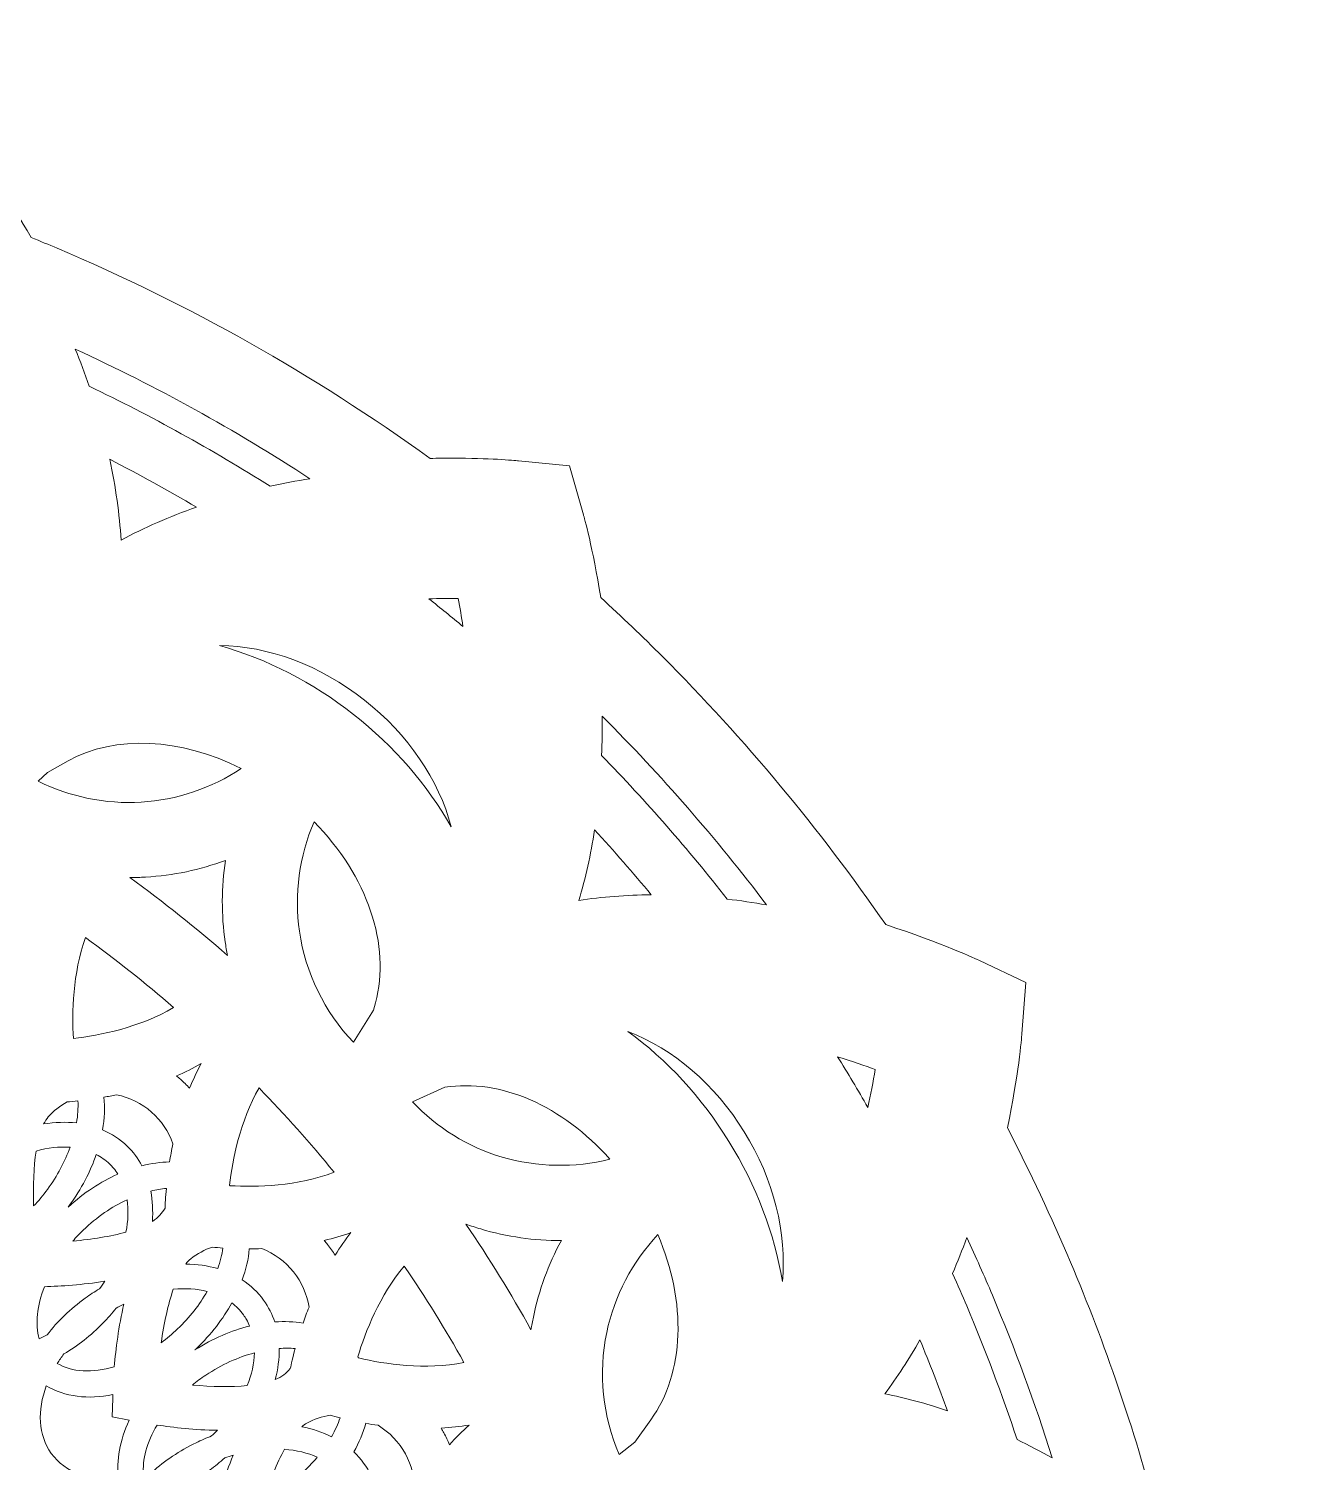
# Model space of a CAD drawing. Header units: millimetres. Extents: x 37 to 1687, y -819 to -120.
# Drawn here: x 672.7 to 773.5, y -616.9 to -502.4 of the extents above; entities that cross this region are included whole.
import ezdxf

# ---------------------------------------------------------------- set-up
doc = ezdxf.new("R2010")
doc.units = ezdxf.units.MM
doc.header["$MEASUREMENT"] = 0
doc.layers.add('Layer 8', color=7, linetype='Continuous')

msp = doc.modelspace()

# ---------------------------------------------------------------- linework, layer by layer
at = {"layer": 'Layer 8', "lineweight": 0}
for points, knots in [([(771.78, -680.86), (771.62, -680.51), (770.14, -677.31), (767.42, -673.13), (767.78, -668.85), (767.96, -664.5), (767.96, -660.21), (767.96, -653.67), (767.54, -647.09), (766.72, -640.66), (769.19, -636.79), (770.55, -633.84), (770.7, -633.51), (770.7, -633.51), (772.41, -629.77), (772.41, -629.77), (772.41, -629.77), (769.52, -626.84), (769.52, -626.84), (769.25, -626.56), (766.8, -624.11), (762.92, -621.18), (761.1, -614.31), (758.77, -607.5), (755.99, -600.94), (754.49, -597.38), (752.79, -593.78), (750.95, -590.22), (751.84, -586.03), (752.09, -583.04), (752.11, -582.7), (752.11, -582.7), (752.42, -578.61), (752.42, -578.61), (752.42, -578.61), (748.71, -576.85), (748.71, -576.85), (748.59, -576.79), (745.67, -575.41), (741.22, -573.98), (735.96, -566.35), (729.96, -559.14), (723.37, -552.55), (721.78, -550.97), (720.13, -549.38), (718.44, -547.84), (717.82, -543.89), (717.09, -541.34), (717.06, -541.23), (717.06, -541.23), (715.95, -537.31), (715.95, -537.31), (715.95, -537.31), (711.87, -536.91), (711.87, -536.91), (711.5, -536.88), (709.52, -536.7), (706.58, -536.7), (706, -536.7), (705.4, -536.71), (704.79, -536.72), (695.53, -530.03), (685.5, -524.38), (674.97, -519.92), (674.33, -519.65), (673.65, -519.37), (672.9, -519.07), (671.18, -516.06), (669.83, -514.2), (669.77, -514.12), (669.77, -514.12), (667.39, -510.84), (667.39, -510.84), (667.39, -510.84), (663.44, -511.83), (663.44, -511.83), (663.34, -511.86), (660.96, -512.46), (657.5, -513.76), (645.48, -510.33), (633, -508.4), (620.38, -508.03), (617.93, -505.97), (616.17, -504.78), (615.97, -504.64), (615.97, -504.64), (612.61, -502.38), (612.61, -502.38), (612.61, -502.38), (609.25, -504.64), (609.25, -504.64), (609.03, -504.79), (607.08, -506.12), (604.42, -508.37), (591.88, -509.28), (579.51, -511.75), (567.65, -515.69), (564.54, -514.55), (562.39, -513.99), (562.15, -513.93), (562.15, -513.93), (558.2, -512.94), (558.2, -512.94), (558.2, -512.94), (555.81, -516.23), (555.81, -516.23), (555.65, -516.45), (554.19, -518.49), (552.38, -521.71), (541.36, -526.75), (530.95, -533.13), (521.42, -540.66), (520.93, -540.65), (520.5, -540.64), (520.09, -540.64), (516.97, -540.64), (514.88, -540.84), (514.79, -540.85), (514.79, -540.85), (510.72, -541.25), (510.72, -541.25), (510.72, -541.25), (509.61, -545.17), (509.61, -545.17), (509.57, -545.3), (508.76, -548.18), (508.12, -552.48), (508.1, -552.5), (508.07, -552.53), (508.05, -552.55), (499.91, -560.7), (492.7, -569.74), (486.62, -579.45), (482.41, -580.82), (479.72, -582.1), (479.6, -582.16), (479.6, -582.16), (475.89, -583.92), (475.89, -583.92), (475.89, -583.92), (476.2, -588.01), (476.2, -588.01), (476.21, -588.15), (476.48, -591.55), (477.52, -596.24), (476.74, -597.92), (476.05, -599.46), (475.43, -600.94), (471.79, -609.54), (468.94, -618.5), (466.96, -627.58), (463.34, -630.35), (461.07, -632.62), (460.82, -632.87), (460.82, -632.87), (457.93, -635.81), (457.93, -635.81), (457.93, -635.81), (459.64, -639.55), (459.64, -639.55), (459.8, -639.91), (461.29, -643.12), (464, -647.28), (463.64, -651.56), (463.46, -655.91), (463.46, -660.21), (463.46, -666.74), (463.88, -673.32), (464.7, -679.76), (462.23, -683.63), (460.87, -686.57), (460.71, -686.9), (460.71, -686.9), (459, -690.64), (459, -690.64), (459, -690.64), (461.9, -693.57), (461.9, -693.57), (462.17, -693.85), (464.6, -696.29), (468.5, -699.23), (470.32, -706.1), (472.65, -712.91), (475.43, -719.47), (476.93, -723.03), (478.63, -726.64), (480.47, -730.19), (479.55, -734.55), (479.31, -737.58), (479.31, -737.71), (479.31, -737.71), (478.99, -741.8), (478.99, -741.8), (478.99, -741.8), (482.7, -743.56), (482.7, -743.56), (482.83, -743.62), (485.74, -745), (490.2, -746.43), (495.46, -754.06), (501.46, -761.27), (508.05, -767.86), (509.63, -769.44), (511.29, -771.03), (512.98, -772.58), (513.58, -776.38), (514.28, -778.9), (514.36, -779.18), (514.36, -779.18), (515.47, -783.1), (515.47, -783.1), (515.47, -783.1), (519.54, -783.5), (519.54, -783.5), (519.76, -783.52), (521.77, -783.71), (524.84, -783.71), (525.42, -783.71), (526.02, -783.7), (526.63, -783.69), (535.89, -790.39), (545.92, -796.04), (556.45, -800.49), (557.08, -800.76), (557.76, -801.04), (558.52, -801.35), (560.18, -804.25), (561.5, -806.08), (561.65, -806.29), (561.65, -806.29), (564.03, -809.57), (564.03, -809.57), (564.03, -809.57), (567.97, -808.58), (567.97, -808.58), (568.08, -808.55), (570.45, -807.95), (573.92, -806.65), (585.93, -810.08), (598.42, -812.01), (611.03, -812.39), (613.48, -814.42), (615.25, -815.63), (615.45, -815.77), (615.45, -815.77), (618.81, -818.03), (618.81, -818.03), (618.81, -818.03), (622.17, -815.77), (622.17, -815.77), (622.39, -815.62), (624.34, -814.29), (627, -812.04), (639.54, -811.13), (651.9, -808.67), (663.76, -804.72), (666.98, -805.9), (669.18, -806.46), (669.27, -806.48), (669.27, -806.48), (673.22, -807.47), (673.22, -807.47), (673.22, -807.47), (675.6, -804.19), (675.6, -804.19), (675.67, -804.1), (677.19, -801.99), (679.05, -798.7), (690.06, -793.65), (700.47, -787.28), (709.99, -779.76), (710.48, -779.77), (710.92, -779.77), (711.33, -779.77), (714.46, -779.77), (716.54, -779.57), (716.63, -779.56), (716.63, -779.56), (720.7, -779.16), (720.7, -779.16), (720.7, -779.16), (721.81, -775.24), (721.81, -775.24), (721.85, -775.12), (722.66, -772.22), (723.3, -767.93), (723.32, -767.91), (723.34, -767.89), (723.37, -767.86), (731.51, -759.72), (738.72, -750.67), (744.8, -740.96), (748.85, -739.64), (751.52, -738.39), (751.82, -738.25), (751.82, -738.25), (755.53, -736.49), (755.53, -736.49), (755.53, -736.49), (755.22, -732.4), (755.22, -732.4), (755.2, -732.26), (754.93, -728.84), (753.9, -724.18), (754.68, -722.49), (755.37, -720.95), (755.99, -719.47), (759.63, -710.87), (762.48, -701.91), (764.46, -692.84), (768.08, -690.05), (770.35, -687.79), (770.6, -687.54), (770.6, -687.54), (773.49, -684.6), (773.49, -684.6), (773.49, -684.6), (771.78, -680.86), (771.78, -680.86)], [0, 0, 0, 0, 1, 1, 1, 2, 2, 2, 3, 3, 3, 4, 4, 4, 5, 5, 5, 6, 6, 6, 7, 7, 7, 8, 8, 8, 9, 9, 9, 10, 10, 10, 11, 11, 11, 12, 12, 12, 13, 13, 13, 14, 14, 14, 15, 15, 15, 16, 16, 16, 17, 17, 17, 18, 18, 18, 19, 19, 19, 20, 20, 20, 21, 21, 21, 22, 22, 22, 23, 23, 23, 24, 24, 24, 25, 25, 25, 26, 26, 26, 27, 27, 27, 28, 28, 28, 29, 29, 29, 30, 30, 30, 31, 31, 31, 32, 32, 32, 33, 33, 33, 34, 34, 34, 35, 35, 35, 36, 36, 36, 37, 37, 37, 38, 38, 38, 39, 39, 39, 40, 40, 40, 41, 41, 41, 42, 42, 42, 43, 43, 43, 44, 44, 44, 45, 45, 45, 46, 46, 46, 47, 47, 47, 48, 48, 48, 49, 49, 49, 50, 50, 50, 51, 51, 51, 52, 52, 52, 53, 53, 53, 54, 54, 54, 55, 55, 55, 56, 56, 56, 57, 57, 57, 58, 58, 58, 59, 59, 59, 60, 60, 60, 61, 61, 61, 62, 62, 62, 63, 63, 63, 64, 64, 64, 65, 65, 65, 66, 66, 66, 67, 67, 67, 68, 68, 68, 69, 69, 69, 70, 70, 70, 71, 71, 71, 72, 72, 72, 73, 73, 73, 74, 74, 74, 75, 75, 75, 76, 76, 76, 77, 77, 77, 78, 78, 78, 79, 79, 79, 80, 80, 80, 81, 81, 81, 82, 82, 82, 83, 83, 83, 84, 84, 84, 85, 85, 85, 86, 86, 86, 87, 87, 87, 88, 88, 88, 89, 89, 89, 90, 90, 90, 91, 91, 91, 92, 92, 92, 93, 93, 93, 94, 94, 94, 95, 95, 95, 96, 96, 96, 97, 97, 97, 98, 98, 98, 99, 99, 99, 100, 100, 100, 101, 101, 101, 102, 102, 102, 103, 103, 103, 104, 104, 104, 105, 105, 105, 106, 106, 106, 106]), ([(695.18, -538.34), (694.11, -538.51), (693.06, -538.72), (692.02, -538.95), (687.38, -536.02), (682.51, -533.33), (677.54, -530.95), (677.2, -529.95), (676.82, -528.96), (676.43, -527.98), (682.92, -530.97), (689.21, -534.44), (695.18, -538.34)], [0, 0, 0, 0, 1, 1, 1, 2, 2, 2, 3, 3, 3, 4, 4, 4, 4]), ([(686.12, -540.61), (683.96, -541.37), (681.94, -542.25), (680.09, -543.25), (679.96, -541.17), (679.66, -539.01), (679.18, -536.79), (681.56, -538.02), (683.88, -539.3), (686.12, -540.61)], [0, 0, 0, 0, 1, 1, 1, 2, 2, 2, 3, 3, 3, 3]), ([(707.04, -547.92), (707.18, -548.65), (707.31, -549.4), (707.42, -550.15), (706.53, -549.41), (705.62, -548.67), (704.7, -547.94), (705.5, -547.92), (706.28, -547.91), (707.04, -547.92)], [0, 0, 0, 0, 1, 1, 1, 2, 2, 2, 3, 3, 3, 3]), ([(706.48, -566.15), (704.59, -562.81), (701.93, -559.75), (698.67, -557.18), (695.41, -554.62), (691.75, -552.74), (687.96, -551.68), (691.87, -551.7), (696.01, -553.25), (699.56, -556.05), (703.03, -558.77), (705.51, -562.43), (706.48, -566.15)], [0, 0, 0, 0, 1, 1, 1, 2, 2, 2, 3, 3, 3, 4, 4, 4, 4]), ([(718.54, -557.31), (718.55, -557.32), (718.56, -557.33), (718.57, -557.34), (723.27, -562.04), (727.68, -567.1), (731.7, -572.4), (730.64, -572.21), (729.59, -572.06), (728.55, -571.94), (725.46, -567.99), (722.08, -564.14), (718.51, -560.46), (718.55, -559.42), (718.56, -558.37), (718.54, -557.31)], [0, 0, 0, 0, 1, 1, 1, 2, 2, 2, 3, 3, 3, 4, 4, 4, 5, 5, 5, 5]), ([(674.2, -561.81), (674.2, -561.81), (675.86, -560.89), (675.86, -560.89), (679.61, -558.8), (684.82, -559.05), (689.7, -561.5), (687.33, -563.07), (684.53, -564.02), (681.69, -564.19), (678.83, -564.36), (676.01, -563.78), (673.47, -562.51), (673.47, -562.51), (674.2, -561.81), (674.2, -561.81)], [0, 0, 0, 0, 1, 1, 1, 2, 2, 2, 3, 3, 3, 4, 4, 4, 5, 5, 5, 5]), ([(700.42, -580.22), (700.42, -580.22), (700.26, -580.81), (700.26, -580.81), (700.26, -580.81), (698.66, -583.37), (698.66, -583.37), (696.35, -580.94), (694.83, -577.83), (694.35, -574.51), (693.93, -571.56), (694.34, -568.49), (695.52, -565.75), (699.78, -570.08), (701.69, -575.66), (700.42, -580.22)], [0, 0, 0, 0, 1, 1, 1, 2, 2, 2, 3, 3, 3, 4, 4, 4, 5, 5, 5, 5]), ([(717.95, -566.41), (719.5, -568.1), (721.02, -569.84), (722.48, -571.59), (720.48, -571.61), (718.54, -571.76), (716.69, -572.04), (717.22, -570.27), (717.64, -568.39), (717.95, -566.41)], [0, 0, 0, 0, 1, 1, 1, 2, 2, 2, 3, 3, 3, 3]), ([(688.41, -575.36), (688.47, -575.72), (688.53, -576.08), (688.6, -576.44), (686.09, -574.25), (683.47, -572.17), (680.8, -570.22), (681.21, -570.22), (681.63, -570.2), (682.05, -570.18), (684.26, -570.05), (686.4, -569.6), (688.43, -568.84), (688.11, -570.99), (688.1, -573.18), (688.41, -575.36)], [0, 0, 0, 0, 1, 1, 1, 2, 2, 2, 3, 3, 3, 4, 4, 4, 5, 5, 5, 5]), ([(684.29, -580.59), (681.59, -582.21), (678.38, -582.83), (676.28, -583.08), (676.16, -581.03), (676.21, -577.89), (677.25, -575.01), (679.65, -576.76), (682.02, -578.63), (684.29, -580.59)], [0, 0, 0, 0, 1, 1, 1, 2, 2, 2, 3, 3, 3, 3]), ([(732.96, -602.51), (732.33, -598.66), (730.88, -594.84), (728.68, -591.3), (726.5, -587.77), (723.74, -584.78), (720.6, -582.51), (724.23, -583.89), (727.58, -586.77), (729.91, -590.53), (732.28, -594.36), (733.34, -598.68), (732.96, -602.51)], [0, 0, 0, 0, 1, 1, 1, 2, 2, 2, 3, 3, 3, 4, 4, 4, 4]), ([(685.57, -587.05), (685.34, -586.8), (685.09, -586.56), (684.84, -586.33), (684.73, -586.24), (684.63, -586.15), (684.52, -586.07), (685.21, -585.77), (685.87, -585.44), (686.49, -585.08), (686.16, -585.71), (685.85, -586.37), (685.57, -587.05)], [0, 0, 0, 0, 1, 1, 1, 2, 2, 2, 3, 3, 3, 4, 4, 4, 4]), ([(739.79, -588.58), (739, -587.2), (738.19, -585.84), (737.37, -584.53), (738.56, -584.9), (739.59, -585.26), (740.39, -585.55), (740.22, -586.56), (740.02, -587.57), (739.79, -588.58)], [0, 0, 0, 0, 1, 1, 1, 2, 2, 2, 3, 3, 3, 3]), ([(719.17, -592.72), (716.36, -593.43), (713.34, -593.37), (710.55, -592.55), (707.79, -591.73), (705.33, -590.21), (703.38, -588.13), (703.38, -588.13), (705.97, -586.98), (705.97, -586.98), (705.97, -586.98), (705.98, -586.98), (705.98, -586.98), (710.41, -586.27), (715.38, -588.45), (719.17, -592.72)], [0, 0, 0, 0, 1, 1, 1, 2, 2, 2, 3, 3, 3, 4, 4, 4, 5, 5, 5, 5]), ([(678.72, -587.77), (679.05, -587.71), (679.39, -587.65), (679.73, -587.57), (680.77, -587.79), (681.73, -588.26), (682.52, -588.96), (683.3, -589.64), (683.89, -590.52), (684.23, -591.49), (684.13, -592), (684.04, -592.48), (683.97, -592.94), (683.25, -592.95), (682.51, -593.06), (681.75, -593.25), (681.45, -592.67), (681.06, -592.14), (680.58, -591.68), (680, -591.12), (679.34, -590.69), (678.61, -590.38), (678.77, -589.47), (678.8, -588.6), (678.72, -587.77)], [0, 0, 0, 0, 1, 1, 1, 2, 2, 2, 3, 3, 3, 4, 4, 4, 5, 5, 5, 6, 6, 6, 7, 7, 7, 8, 8, 8, 8]), ([(697.12, -593.76), (694.19, -594.9), (690.92, -594.96), (688.79, -594.84), (688.78, -594.83), (688.77, -594.82), (688.76, -594.8), (689, -592.76), (689.6, -589.68), (691.12, -587.03), (693.21, -589.18), (695.22, -591.44), (697.12, -593.76)], [0, 0, 0, 0, 1, 1, 1, 2, 2, 2, 3, 3, 3, 4, 4, 4, 4]), ([(676.64, -588.07), (676.67, -588.63), (676.63, -589.22), (676.53, -589.83), (675.68, -589.74), (674.8, -589.76), (673.9, -589.91), (674.01, -589.7), (674.13, -589.5), (674.27, -589.35), (674.69, -588.87), (675.2, -588.46), (675.78, -588.15), (676.03, -588.13), (676.33, -588.1), (676.64, -588.07)], [0, 0, 0, 0, 1, 1, 1, 2, 2, 2, 3, 3, 3, 4, 4, 4, 5, 5, 5, 5]), ([(673.29, -592.07), (674.23, -591.81), (675.15, -591.7), (676.01, -591.77), (675.6, -592.9), (675, -594.05), (674.2, -595.14), (673.86, -595.61), (673.49, -596.05), (673.1, -596.46), (673.05, -594.87), (673.1, -593.34), (673.29, -592.07)], [0, 0, 0, 0, 1, 1, 1, 2, 2, 2, 3, 3, 3, 4, 4, 4, 4]), ([(678.11, -592.34), (678.5, -592.54), (678.86, -592.8), (679.18, -593.11), (679.29, -593.22), (679.39, -593.33), (679.49, -593.44), (679.62, -593.59), (679.73, -593.75), (679.83, -593.91), (678.47, -594.52), (677.12, -595.4), (675.86, -596.55), (675.89, -596.5), (675.92, -596.46), (675.95, -596.42), (676.92, -595.1), (677.64, -593.71), (678.11, -592.34)], [0, 0, 0, 0, 1, 1, 1, 2, 2, 2, 3, 3, 3, 4, 4, 4, 5, 5, 5, 6, 6, 6, 6]), ([(682.46, -595.27), (682.89, -595.17), (683.3, -595.09), (683.71, -595.06), (683.64, -595.76), (683.62, -596.3), (683.61, -596.64), (683.47, -596.85), (683.33, -597.04), (683.19, -597.2), (683.03, -597.38), (682.83, -597.54), (682.59, -597.69), (682.65, -596.86), (682.61, -596.04), (682.46, -595.27)], [0, 0, 0, 0, 1, 1, 1, 2, 2, 2, 3, 3, 3, 4, 4, 4, 5, 5, 5, 5]), ([(680.48, -598.55), (679.26, -598.89), (677.78, -599.12), (676.23, -599.27), (676.49, -598.97), (676.76, -598.67), (677.06, -598.39), (678.15, -597.34), (679.36, -596.53), (680.57, -595.96), (680.69, -596.77), (680.66, -597.65), (680.48, -598.55)], [0, 0, 0, 0, 1, 1, 1, 2, 2, 2, 3, 3, 3, 4, 4, 4, 4]), ([(713.05, -605.34), (713.05, -605.34), (713.05, -605.35), (713.05, -605.35), (712.98, -605.68), (712.92, -606.02), (712.86, -606.35), (711.26, -603.47), (709.51, -600.64), (707.66, -597.91), (708.05, -598.05), (708.44, -598.18), (708.84, -598.3), (710.96, -598.93), (713.11, -599.23), (715.29, -599.23), (714.25, -601.13), (713.5, -603.18), (713.05, -605.34)], [0, 0, 0, 0, 1, 1, 1, 2, 2, 2, 3, 3, 3, 4, 4, 4, 5, 5, 5, 6, 6, 6, 6]), ([(697.21, -600.39), (697.02, -600.1), (696.82, -599.81), (696.6, -599.54), (696.51, -599.43), (696.42, -599.32), (696.33, -599.22), (697.07, -599.04), (697.78, -598.83), (698.47, -598.59), (698.03, -599.15), (697.6, -599.75), (697.21, -600.39)], [0, 0, 0, 0, 1, 1, 1, 2, 2, 2, 3, 3, 3, 4, 4, 4, 4]), ([(719.91, -616.32), (718.59, -613.26), (718.24, -609.84), (718.92, -606.57), (719.53, -603.66), (720.97, -600.92), (723.01, -598.75), (725.33, -604.19), (725.14, -609.78), (722.45, -613.55), (722.45, -613.55), (721.17, -615.33), (721.17, -615.33), (721.17, -615.33), (719.91, -616.32), (719.91, -616.32)], [0, 0, 0, 0, 1, 1, 1, 2, 2, 2, 3, 3, 3, 4, 4, 4, 5, 5, 5, 5]), ([(747.7, -598.99), (748.43, -600.54), (749.11, -602.08), (749.75, -603.58), (751.54, -607.82), (753.15, -612.19), (754.53, -616.59), (753.6, -616.07), (752.66, -615.58), (751.72, -615.13), (750.53, -611.52), (749.17, -607.93), (747.7, -604.44), (747.36, -603.65), (746.99, -602.8), (746.57, -601.86), (746.97, -600.92), (747.35, -599.96), (747.7, -598.99)], [0, 0, 0, 0, 1, 1, 1, 2, 2, 2, 3, 3, 3, 4, 4, 4, 5, 5, 5, 6, 6, 6, 6]), ([(687.39, -599.75), (687.64, -599.77), (687.92, -599.8), (688.23, -599.82), (688.16, -600.35), (688.02, -600.91), (687.82, -601.47), (687.02, -601.24), (686.16, -601.11), (685.26, -601.1), (685.39, -600.93), (685.53, -600.79), (685.67, -600.68), (686.18, -600.27), (686.76, -599.96), (687.39, -599.75)], [0, 0, 0, 0, 1, 1, 1, 2, 2, 2, 3, 3, 3, 4, 4, 4, 5, 5, 5, 5]), ([(694.64, -605.82), (693.92, -605.7), (693.16, -605.68), (692.37, -605.73), (692.17, -605.12), (691.88, -604.53), (691.49, -603.99), (691.02, -603.34), (690.44, -602.8), (689.78, -602.37), (690.08, -601.53), (690.27, -600.7), (690.34, -599.89), (690.66, -599.89), (691, -599.88), (691.34, -599.87), (692.33, -600.26), (693.2, -600.9), (693.87, -601.73), (694.52, -602.54), (694.95, -603.51), (695.12, -604.54), (694.94, -604.98), (694.78, -605.41), (694.64, -605.82)], [0, 0, 0, 0, 1, 1, 1, 2, 2, 2, 3, 3, 3, 4, 4, 4, 5, 5, 5, 6, 6, 6, 7, 7, 7, 8, 8, 8, 8]), ([(699.08, -608.61), (699.06, -608.58), (699.05, -608.54), (699.02, -608.51), (699.62, -606.53), (700.76, -603.59), (702.73, -601.26), (704.43, -603.75), (706.03, -606.34), (707.5, -608.96), (704.42, -609.59), (701.18, -609.1), (699.08, -608.61)], [0, 0, 0, 0, 1, 1, 1, 2, 2, 2, 3, 3, 3, 4, 4, 4, 4]), ([(678.78, -602.48), (678.65, -602.68), (678.51, -602.89), (678.36, -603.09), (677.98, -603.31), (677.6, -603.56), (677.23, -603.82), (676.03, -604.69), (675, -605.69), (674.17, -606.76), (673.96, -606.88), (673.76, -606.98), (673.55, -607.08), (673.21, -605.9), (673.37, -604.43), (673.96, -602.91), (675.29, -602.87), (677.02, -602.76), (678.78, -602.48)], [0, 0, 0, 0, 1, 1, 1, 2, 2, 2, 3, 3, 3, 4, 4, 4, 5, 5, 5, 6, 6, 6, 6]), ([(686.97, -603.29), (686.37, -604.34), (685.58, -605.36), (684.61, -606.29), (684.19, -606.69), (683.75, -607.06), (683.3, -607.39), (683.52, -605.82), (683.85, -604.32), (684.26, -603.12), (685.22, -603.02), (686.14, -603.08), (686.97, -603.29)], [0, 0, 0, 0, 1, 1, 1, 2, 2, 2, 3, 3, 3, 4, 4, 4, 4]), ([(680.31, -604.3), (679.9, -606.09), (679.67, -607.89), (679.55, -609.31), (677.8, -609.82), (676.15, -609.76), (674.99, -609.04), (675.15, -608.79), (675.32, -608.54), (675.51, -608.29), (676.61, -607.64), (677.68, -606.81), (678.66, -605.81), (678.66, -605.81), (678.66, -605.81), (678.66, -605.81), (679.03, -605.43), (679.37, -605.03), (679.69, -604.63), (679.89, -604.51), (680.1, -604.4), (680.31, -604.3)], [0, 0, 0, 0, 1, 1, 1, 2, 2, 2, 3, 3, 3, 4, 4, 4, 5, 5, 5, 6, 6, 6, 7, 7, 7, 7]), ([(688.94, -604.21), (689.29, -604.48), (689.61, -604.8), (689.87, -605.16), (689.96, -605.29), (690.04, -605.41), (690.12, -605.54), (690.21, -605.71), (690.29, -605.88), (690.37, -606.06), (688.92, -606.42), (687.43, -607.05), (686, -607.96), (686.04, -607.92), (686.07, -607.89), (686.11, -607.85), (687.3, -606.72), (688.24, -605.48), (688.94, -604.21)], [0, 0, 0, 0, 1, 1, 1, 2, 2, 2, 3, 3, 3, 4, 4, 4, 5, 5, 5, 6, 6, 6, 6]), ([(743.96, -607.16), (744.73, -609.03), (745.47, -610.93), (746.16, -612.83), (744.47, -612.25), (742.79, -611.8), (741.15, -611.47), (742.14, -610.15), (743.08, -608.7), (743.96, -607.16)], [0, 0, 0, 0, 1, 1, 1, 2, 2, 2, 3, 3, 3, 3]), ([(690.75, -608.2), (690.73, -609.04), (690.53, -609.93), (690.17, -610.82), (688.89, -610.94), (687.36, -610.91), (685.79, -610.77), (686.13, -610.5), (686.49, -610.23), (686.86, -609.98), (688.12, -609.14), (689.46, -608.54), (690.75, -608.2)], [0, 0, 0, 0, 1, 1, 1, 2, 2, 2, 3, 3, 3, 4, 4, 4, 4]), ([(692.41, -610.34), (692.64, -609.5), (692.74, -608.66), (692.73, -607.85), (693.17, -607.82), (693.6, -607.82), (694.01, -607.86), (693.82, -608.56), (693.69, -609.12), (693.62, -609.46), (693.44, -609.66), (693.27, -609.82), (693.09, -609.96), (692.91, -610.1), (692.68, -610.23), (692.41, -610.34)], [0, 0, 0, 0, 1, 1, 1, 2, 2, 2, 3, 3, 3, 4, 4, 4, 5, 5, 5, 5]), ([(679.91, -618.29), (677.64, -618.47), (675.64, -617.79), (674.51, -616.23), (673.46, -614.77), (673.38, -612.81), (674.11, -610.83), (675.59, -611.72), (677.46, -611.94), (679.43, -611.54), (679.42, -611.67), (679.42, -611.77), (679.42, -611.85), (679.42, -611.85), (679.39, -613.3), (679.39, -613.3), (679.39, -613.3), (680.75, -613.59), (680.75, -613.59), (679.98, -615.18), (679.68, -616.81), (679.91, -618.29)], [0, 0, 0, 0, 1, 1, 1, 2, 2, 2, 3, 3, 3, 4, 4, 4, 5, 5, 5, 6, 6, 6, 7, 7, 7, 7]), ([(682.97, -613.97), (684.28, -614.17), (686.01, -614.36), (687.79, -614.39), (687.64, -614.54), (687.49, -614.7), (687.33, -614.84), (686.92, -615), (686.5, -615.18), (686.09, -615.38), (684.76, -616.02), (683.57, -616.83), (682.57, -617.73), (682.34, -617.81), (682.12, -617.88), (681.89, -617.95), (681.76, -616.74), (682.16, -615.34), (682.97, -613.97)], [0, 0, 0, 0, 1, 1, 1, 2, 2, 2, 3, 3, 3, 4, 4, 4, 5, 5, 5, 6, 6, 6, 6]), ([(696.82, -613.19), (697.05, -613.26), (697.31, -613.33), (697.6, -613.4), (697.43, -613.89), (697.21, -614.4), (696.92, -614.9), (696.19, -614.54), (695.39, -614.27), (694.53, -614.1), (694.66, -613.99), (694.8, -613.89), (694.93, -613.81), (695.51, -613.5), (696.15, -613.29), (696.82, -613.19)], [0, 0, 0, 0, 1, 1, 1, 2, 2, 2, 3, 3, 3, 4, 4, 4, 5, 5, 5, 5]), ([(702.92, -620.37), (702.22, -620.12), (701.47, -619.96), (700.67, -619.87), (700.57, -619.24), (700.39, -618.61), (700.1, -618.02), (699.75, -617.3), (699.27, -616.66), (698.69, -616.12), (699.12, -615.36), (699.45, -614.6), (699.66, -613.83), (699.98, -613.89), (700.3, -613.94), (700.64, -613.99), (701.55, -614.54), (702.31, -615.33), (702.82, -616.27), (703.33, -617.19), (703.58, -618.22), (703.56, -619.27), (703.33, -619.65), (703.12, -620.01), (702.92, -620.37)], [0, 0, 0, 0, 1, 1, 1, 2, 2, 2, 3, 3, 3, 4, 4, 4, 5, 5, 5, 6, 6, 6, 7, 7, 7, 8, 8, 8, 8]), ([(707.91, -613.97), (707.38, -614.45), (706.85, -614.97), (706.35, -615.54), (706.21, -615.21), (706.06, -614.9), (705.9, -614.59), (705.83, -614.47), (705.75, -614.34), (705.68, -614.22), (706.45, -614.17), (707.19, -614.09), (707.91, -613.97)], [0, 0, 0, 0, 1, 1, 1, 2, 2, 2, 3, 3, 3, 4, 4, 4, 4]), ([(687.44, -621.17), (685.62, -621.37), (684, -621.03), (682.99, -620.12), (683.18, -619.9), (683.39, -619.69), (683.61, -619.48), (684.82, -619.03), (686.02, -618.39), (687.15, -617.58), (687.15, -617.58), (687.15, -617.58), (687.15, -617.58), (687.59, -617.26), (688, -616.93), (688.38, -616.59), (688.61, -616.51), (688.84, -616.43), (689.06, -616.37), (688.35, -618.05), (687.81, -619.79), (687.44, -621.17)], [0, 0, 0, 0, 1, 1, 1, 2, 2, 2, 3, 3, 3, 4, 4, 4, 5, 5, 5, 6, 6, 6, 7, 7, 7, 7]), ([(693.16, -615.9), (694.11, -615.98), (695, -616.19), (695.77, -616.54), (695, -617.46), (694.04, -618.33), (692.93, -619.07), (692.45, -619.39), (691.96, -619.67), (691.46, -619.92), (691.96, -618.41), (692.54, -617.01), (693.16, -615.9)], [0, 0, 0, 0, 1, 1, 1, 2, 2, 2, 3, 3, 3, 4, 4, 4, 4])]:
    msp.add_open_spline(points, degree=3, knots=knots, dxfattribs=at)

doc.saveas('drawing.dxf')
